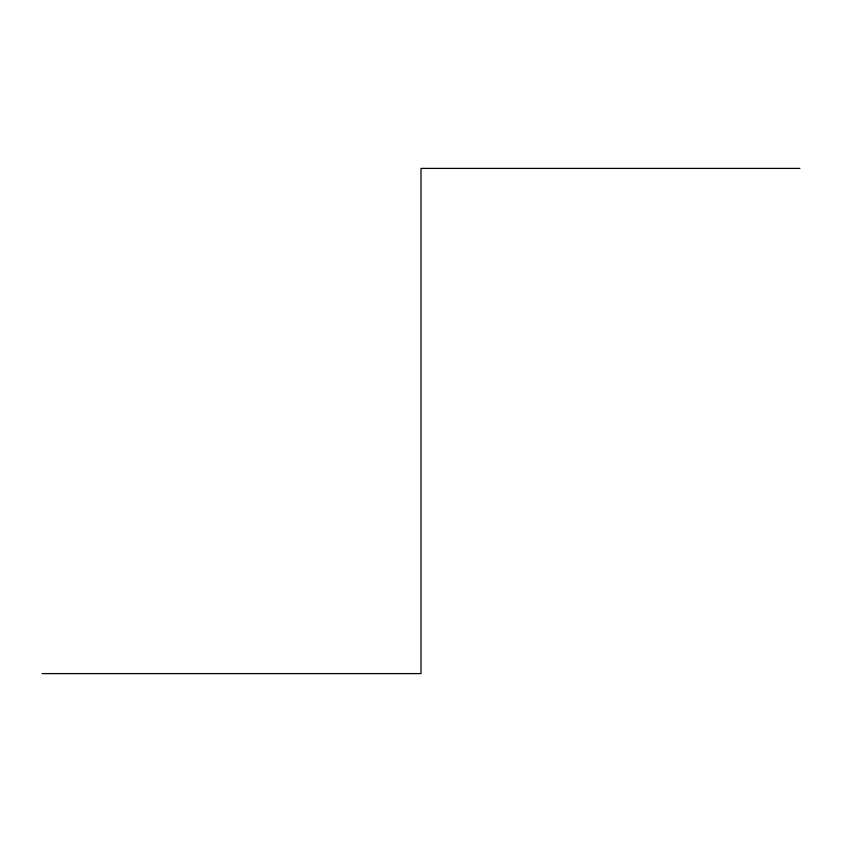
<?xml version="1.0" encoding="UTF-8"?>
<svg xmlns="http://www.w3.org/2000/svg" width="842" height="842" viewBox="0 0 842 842"><rect width="100%" height="100%" fill="white"/><g stroke="black" fill="none" stroke-linecap="round" stroke-linejoin="round"><path stroke-width="1.26" d="M799.9 168.4L421 168.4L421 673.6L42.1 673.6"/></g></svg>
